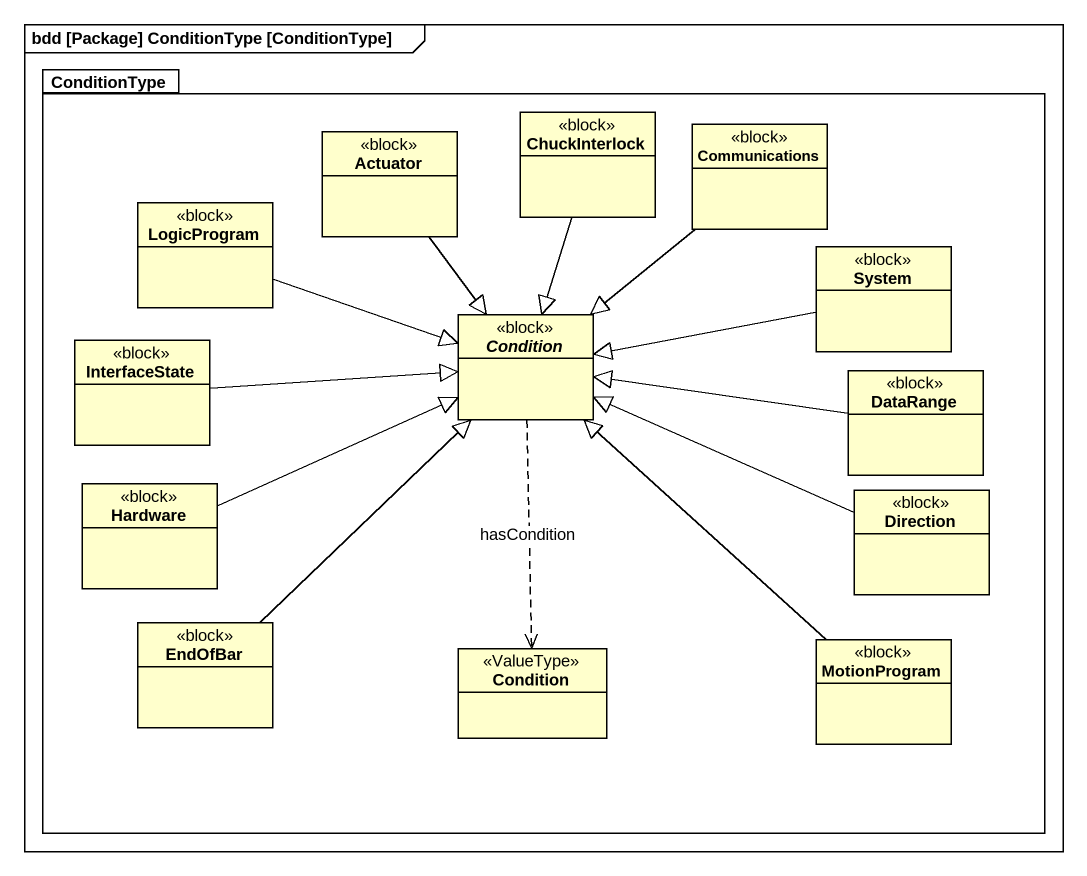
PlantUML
@startuml
mainframe bdd [Package] ConditionType [ConditionType]
hide circle
hide empty members
package ConditionType {
  class Actuator <<block>>
  class ChuckInterlock <<block>>
  class Communications <<block>>
  class LogicProgram <<block>>
  class System <<block>>
  class InterfaceState <<block>>
  abstract class Condition <<block>>
  class DataRange <<block>>
  class Hardware <<block>>
  class Direction <<block>>
  class EndOfBar <<block>>
  class "Condition" as Condition_2 <<ValueType>>
  class MotionProgram <<block>>
}
Actuator --|> Condition
ChuckInterlock --|> Condition
Communications --|> Condition
LogicProgram -right-|> Condition
System -left-|> Condition
InterfaceState -right-|> Condition
Condition ..> Condition_2 : hasCondition
DataRange -left-|> Condition
Hardware -right-|> Condition
Direction -left-|> Condition
EndOfBar -up-|> Condition
MotionProgram -up-|> Condition
@enduml
